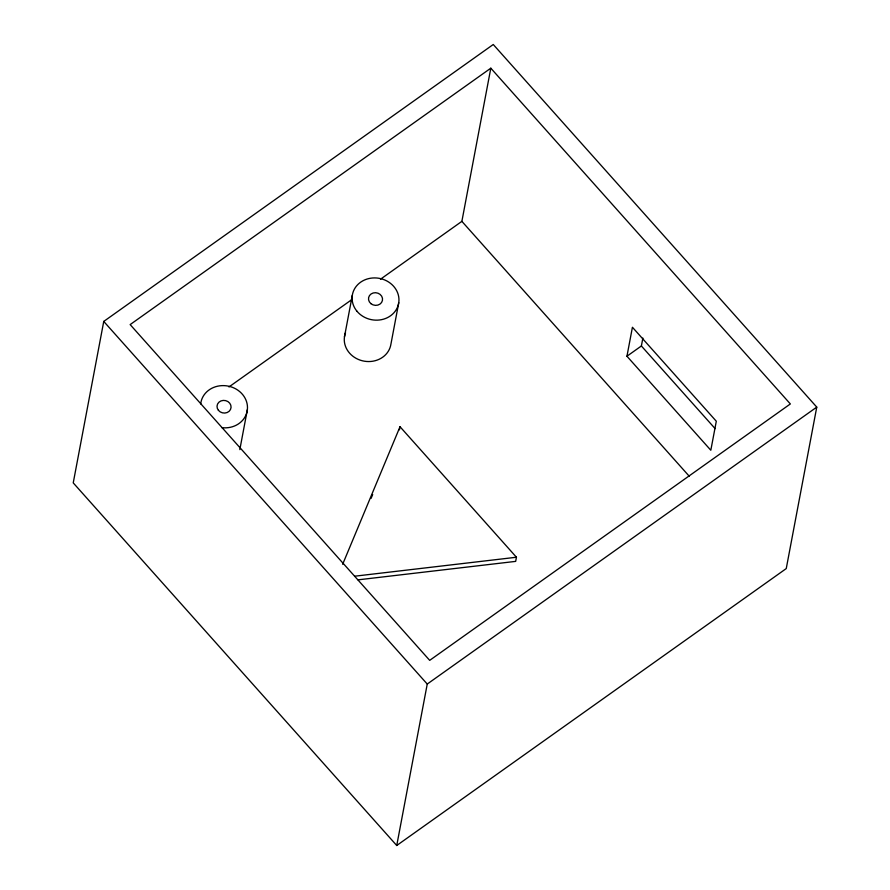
<?xml version="1.0" encoding="UTF-8"?>
<svg xmlns="http://www.w3.org/2000/svg" width="890" height="890" viewBox="0 0 890 890"><rect width="100%" height="100%" fill="white"/><g stroke="black" fill="none" stroke-linecap="round" stroke-linejoin="round"><path stroke-width="1.33" d="M103.752 321.424L73.236 482.881L396.74 845.5L786.248 568.577L816.764 407.119L493.26 44.5L103.752 321.424L427.245 684.054L396.74 845.5M239.822 449.617L247.387 409.545A23.518 21.037 10.7 0 0 226.227 385.793A23.518 21.037 10.7 0 0 200.706 403.915M344.474 336.765L352.295 295.369M398.753 302.711L390.933 344.107A23.518 21.037 10.7 0 1 362.308 360.773A23.518 21.037 10.7 0 1 345.531 332.771M399.432 429.826L400.022 426.722L516.445 557.24L515.666 561.379L357.98 579.857M380.475 279.226L461.877 221.354L490.813 68.185L790.353 403.949L429.692 660.358L130.151 324.594L490.813 68.185M626.949 356.234L632.423 327.253L716.305 421.237L710.821 450.251L626.949 356.234L641.379 345.976L642.869 338.078M342.661 564.282L400.022 426.722M371.086 498.367L372.688 494.551M228.975 386.939L352.206 299.329M427.245 684.054L816.764 407.119M354.654 576.208L516.445 557.24M641.379 345.976L715.115 428.624M461.877 221.354L689.294 476.295M247.387 409.545A23.518 21.037 10.7 0 1 221.877 427.667M218.395 410.29A7.053 6.308 10.7 0 0 230.499 409.489A7.053 6.308 10.7 0 0 223.245 400.411A7.053 6.308 10.7 0 0 218.395 410.29M356.89 311.155A23.518 21.037 10.7 0 0 397.151 307.973A23.518 21.037 10.7 0 0 372.532 277.992A23.518 21.037 10.7 0 0 356.89 311.155M370.941 303.668A7.053 6.308 10.7 0 0 382.433 300.464A7.053 6.308 10.7 0 0 373.199 292.977A7.053 6.308 10.7 0 0 370.941 303.668"/></g></svg>
